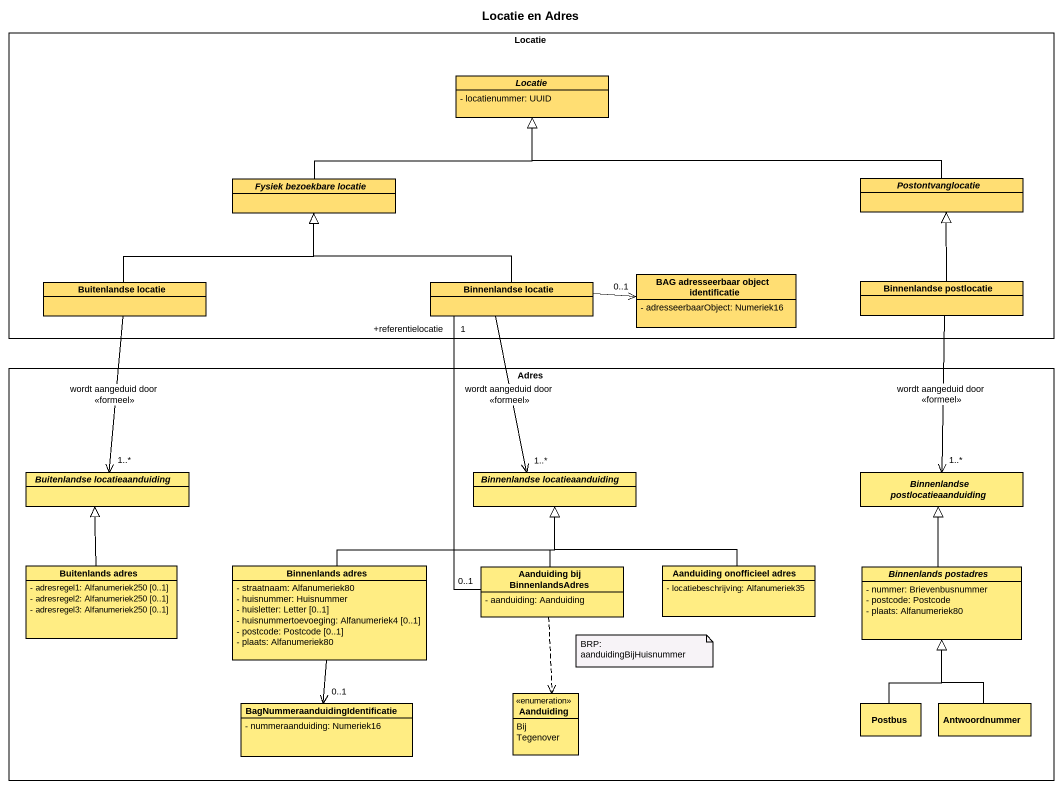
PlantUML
@startuml
title Locatie en Adres
hide circle
hide empty members
skinparam classAttributeIconSize 0
rectangle Locatie {
  abstract class "Locatie" as Locatie_2 #FFDE73 {
    - locatienummer: UUID
  }
  abstract class "Fysiek bezoekbare locatie" as Fysiek_bezoekbare_locatie #FFDE73
  abstract class Postontvanglocatie #FFDE73
  class "Buitenlandse locatie" as Buitenlandse_locatie #FFDE73
  class "Binnenlandse locatie" as Binnenlandse_locatie #FFDE73
  class "BAG adresseerbaar object identificatie" as BAG_adresseerbaar_object #FFDE73 {
    - adresseerbaarObject: Numeriek16
  }
  class "Binnenlandse postlocatie" as Binnenlandse_postlocatie #FFDE73
}
rectangle Adres {
  abstract class "Buitenlandse locatieaanduiding" as Buitenlandse #FFED83
  abstract class "Binnenlandse locatieaanduiding" as Binnenlandse #FFED83
  abstract class "Binnenlandse postlocatieaanduiding" as Binnenlandse_2 #FFED83
  class "Buitenlands adres" as Buitenlands_adres #FFED83 {
    - adresregel1: Alfanumeriek250 [0..1]
    - adresregel2: Alfanumeriek250 [0..1]
    - adresregel3: Alfanumeriek250 [0..1]
  }
  class "Binnenlands adres" as Binnenlands_adres #FFED83 {
    - straatnaam: Alfanumeriek80
    - huisnummer: Huisnummer
    - huisletter: Letter [0..1]
    - huisnummertoevoeging: Alfanumeriek4 [0..1]
    - postcode: Postcode [0..1]
    - plaats: Alfanumeriek80
  }
  class "Aanduiding bij BinnenlandsAdres" as Aanduiding_bij #FFED83 {
    - aanduiding: Aanduiding
  }
  class "Aanduiding onofficieel adres" as Aanduiding_onofficieel_adres #FFED83 {
    - locatiebeschrijving: Alfanumeriek35
  }
  abstract class "Binnenlands postadres" as Binnenlands_postadres #FFED83 {
    - nummer: Brievenbusnummer
    - postcode: Postcode
    - plaats: Alfanumeriek80
  }
  enum Aanduiding #FFED83 {
    Bij
    Tegenover
  }
  class "BagNummeraanduidingIdentificatie" as BagNummeraanduidingIdentific #FFED83 {
    - nummeraanduiding: Numeriek16
  }
  class Postbus #FFED83
  class Antwoordnummer #FFED83
}
Fysiek_bezoekbare_locatie -right-|> Locatie_2
Postontvanglocatie -left-|> Locatie_2
Buitenlandse_locatie -right-|> Fysiek_bezoekbare_locatie
Binnenlandse_locatie -left-|> Fysiek_bezoekbare_locatie
BAG_adresseerbaar_object "0..1" <-left- Binnenlandse_locatie
Binnenlandse_postlocatie -up-|> Postontvanglocatie
Binnenlandse_postlocatie --> "1..*" Binnenlandse_2 : wordt aangeduid door\n<<formeel>>
Buitenlandse "1..*" <-up- Buitenlandse_locatie : wordt aangeduid door\n<<formeel>>
Binnenlandse "1..*" <-up- Binnenlandse_locatie : wordt aangeduid door\n<<formeel>>
Buitenlands_adres -up-|> Buitenlandse
Binnenlands_adres -right-|> Binnenlandse
Aanduiding_bij "0..1" -up- "+referentielocatie\n1" Binnenlandse_locatie
Aanduiding_bij -up-|> Binnenlandse
Aanduiding_bij ..> Aanduiding
Aanduiding_onofficieel_adres -left-|> Binnenlandse
Binnenlands_postadres -up-|> Binnenlandse_2
BagNummeraanduidingIdentific "0..1" <-up- Binnenlands_adres
Postbus -up-|> Binnenlands_postadres
Antwoordnummer -up-|> Binnenlands_postadres
note as N1
  BRP: aanduidingBijHuisnummer
end note
@enduml
